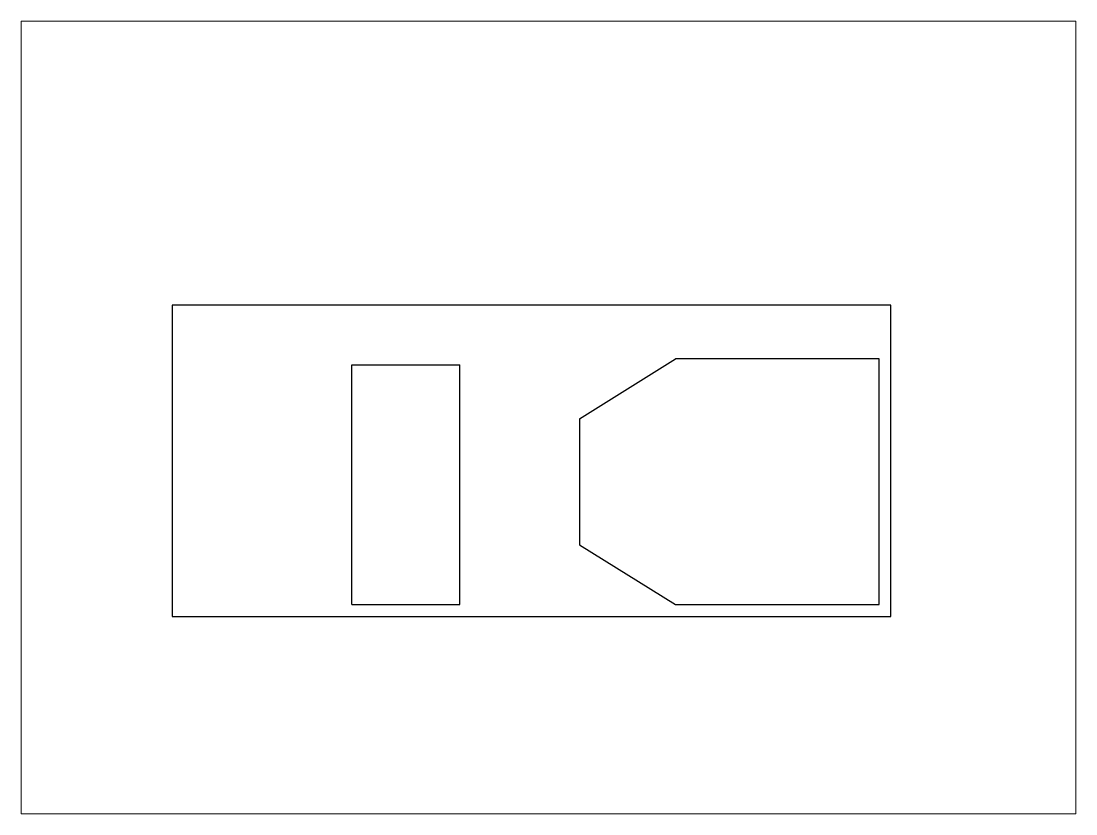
# Paper-space layout 'Layout2' of a CAD drawing. Header units: millimetres. Extents: x 0 to 257, y 2 to 195.
# The model-space entities are those that its viewports show. They can reach past a viewport. Long polylines and large blocks are cut down to what shows.
import ezdxf

# ---------------------------------------------------------------- set-up
doc = ezdxf.new("R2010")
doc.units = ezdxf.units.MM
doc.layers.get('0').update_dxf_attribs({"true_color": 0xc2ced6})

msp = doc.modelspace()

# ---------------------------------------------------------------- linework, layer by layer
for p, q in [((5466.53, 2334.99), (4866.53, 2334.99)), ((4866.53, 2334.99), (4866.53, 2074.99)), ((5466.53, 2074.99), (5466.53, 2334.99)), ((5206.53, 2239.99), (5286.53, 2289.99)), ((5456.53, 2289.99), (5286.53, 2289.99)), ((5456.53, 2084.99), (5456.53, 2289.99)), ((5016.53, 2084.99), (5016.53, 2284.99)), ((5016.53, 2284.99), (5106.53, 2284.99)), ((5106.53, 2084.99), (5106.53, 2284.99)), ((5206.53, 2239.99), (5206.53, 2134.99)), ((5206.53, 2134.99), (5286.53, 2084.99)), ((5016.53, 2084.99), (5106.53, 2084.99)), ((5286.53, 2084.99), (5456.53, 2084.99)), ((4866.53, 2074.99), (5466.53, 2074.99))]:
    msp.add_line(p, q)

psp = doc.layouts.new('Layout2')

# ---------------------------------------------------------------- viewports
at = {"layer": '0', "view_target_point": (210, 148.5)}
psp.add_viewport(center=(128.33, 98.61), size=(256.48, 192.7052), view_center_point=(4970.59, 2092.67), view_height=661.6582, dxfattribs=at)

doc.saveas('drawing.dxf')
